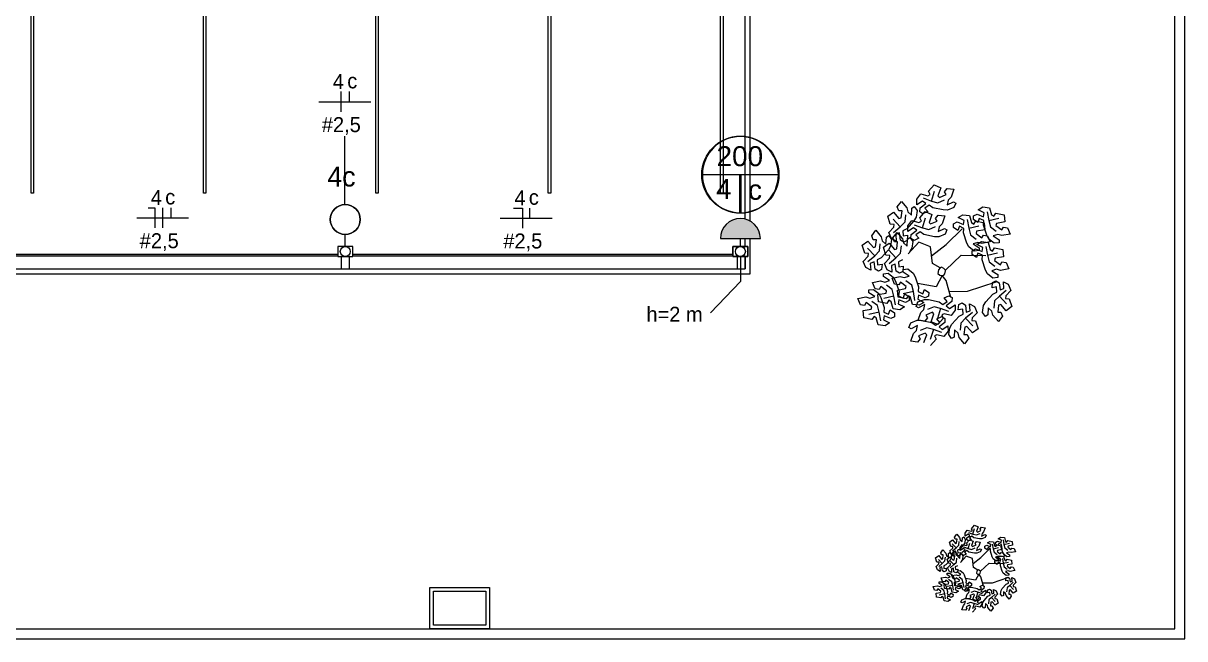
# Model space of a CAD drawing. Header units: metres. Extents: x -12 to 158, y -16 to 62.
# Drawn here: x 72.05 to 95.3, y 0 to 12.32 of the extents above; entities that cross this region are included whole.
import ezdxf

# ---------------------------------------------------------------- set-up
doc = ezdxf.new("R2010")
doc.units = ezdxf.units.M
doc.linetypes.add('Hidden 1_5', pattern=[0.0022, 0.0015, -0.0007])
for name, color, linetype, lineweight in [('A-ANNO-NOTE', 7, 'Continuous', 9), ('A-DETL', 7, 'Continuous', 9), ('AL_VEGETAÇÃO', 7, 'Continuous', 9), ('ARQ-PAR', 7, 'Continuous', 9), ('E-LITE-EQPM-IDEN', 7, 'Continuous', 9), ('E-LITE-IDEN', 7, 'Continuous', 9), ('E-POWR-CNDT', 7, 'Continuous', 18), ('LD_Luminárias', 7, 'Continuous', 9)]:
    doc.layers.add(name, color=color, linetype=linetype, lineweight=lineweight)
doc.layers.add('BASE ELETRICO__dwg', color=7, linetype='Continuous', lineweight=9, true_color=0x767676)
doc.styles.add('Arial_3', font='arial.ttf', dxfattribs={"height": 0.4})
doc.styles.add('Century Gothic_1', font='GOTHIC.TTF', dxfattribs={"height": 0.3})
doc.styles.add('Century Gothic_2', font='GOTHIC.TTF', dxfattribs={"height": 0.4})

# ---------------------------------------------------------------- blocks, each defined once
blk = doc.blocks.new('BASE ELETRICO__dwg-8227098-PLANTA BAIXA - PLANTA GERAL')
at = {"color": 252, "lineweight": 9, "true_color": 0x8e8e8e}
for p, q in [((85.233, 8.398), (85.233, 24.4)), ((85.333, 8.36), (85.333, 24.4)), ((85.233, 7.85), (85.233, 8.01)), ((85.233, 7.4), (85.233, 7.65)), ((53.233, 7.4), (85.233, 7.4))]:
    blk.add_line(p, q, dxfattribs=at)
at = {"color": 252, "lineweight": 9, "true_color": 0x8e8e8e, "flags": 128}
for points in [[(70.992, 8.914), (70.942, 8.914), (70.942, 22.914), (70.992, 22.914)], [(74.442, 8.914), (74.392, 8.914), (74.392, 22.914), (74.442, 22.914)], [(77.892, 8.914), (77.842, 8.914), (77.842, 22.914), (77.892, 22.914)], [(81.342, 8.914), (81.292, 8.914), (81.292, 22.914), (81.342, 22.914)], [(84.792, 8.914), (84.742, 8.914), (84.742, 22.914), (84.792, 22.914)], [(78.922, 1.024), (80.115, 1.024), (80.115, 0.2), (78.922, 0.2)]]:
    blk.add_lwpolyline(points, close=True, dxfattribs=at)
blk.add_lwpolyline([(53.233, 7.3), (85.333, 7.3), (85.333, 8.01)], dxfattribs=at)
at = {"layer": 'AL_VEGETAÇÃO', "color": 252, "true_color": 0x8e8e8e, "flags": 128}
for points in [[(88.991, 8.623), (88.916, 8.675), (88.832, 8.617), (88.89, 8.548), (88.793, 8.502), (88.731, 8.541), (88.734, 8.62), (88.847, 8.708), (88.784, 8.759), (88.671, 8.684), (88.667, 8.794), (88.749, 8.901), (88.891, 8.865), (88.939, 8.888), (88.906, 8.956), (89.018, 9.081), (89.148, 9.021), (89.092, 8.864), (89.124, 8.833), (89.257, 8.889), (89.224, 8.945), (89.277, 9.011), (89.412, 8.994), (89.356, 8.837), (89.297, 8.778), (89.276, 8.681), (89.402, 8.744), (89.452, 8.718), (89.412, 8.627), (89.286, 8.577), (89.2, 8.58)], [(88.471, 8.202), (88.388, 8.163), (88.397, 8.062), (88.485, 8.077), (88.477, 7.971), (88.412, 7.936), (88.345, 7.979), (88.325, 8.121), (88.25, 8.092), (88.258, 7.956), (88.161, 8.008), (88.109, 8.132), (88.211, 8.237), (88.215, 8.29), (88.139, 8.296), (88.088, 8.455), (88.204, 8.538), (88.312, 8.411), (88.356, 8.423), (88.373, 8.566), (88.308, 8.566), (88.278, 8.644), (88.36, 8.753), (88.468, 8.626), (88.49, 8.545), (88.563, 8.479), (88.572, 8.619), (88.619, 8.649), (88.678, 8.57), (88.658, 8.435), (88.613, 8.362)], [(90.005, 8.278), (90.012, 8.369), (89.92, 8.412), (89.889, 8.328), (89.801, 8.389), (89.804, 8.462), (89.874, 8.499), (90.007, 8.445), (90.02, 8.525), (89.897, 8.585), (89.991, 8.644), (90.125, 8.626), (90.165, 8.486), (90.208, 8.456), (90.251, 8.518), (90.415, 8.484), (90.429, 8.341), (90.265, 8.311), (90.253, 8.267), (90.369, 8.181), (90.401, 8.237), (90.484, 8.224), (90.537, 8.099), (90.373, 8.069), (90.292, 8.09), (90.198, 8.06), (90.315, 7.982), (90.317, 7.926), (90.22, 7.915), (90.112, 7.999), (90.072, 8.075)], [(88.812, 8.09), (88.737, 8.142), (88.653, 8.084), (88.711, 8.014), (88.615, 7.969), (88.552, 8.008), (88.556, 8.087), (88.669, 8.175), (88.606, 8.226), (88.492, 8.15), (88.489, 8.26), (88.57, 8.367), (88.712, 8.332), (88.76, 8.355), (88.727, 8.423), (88.839, 8.548), (88.969, 8.488), (88.914, 8.331), (88.946, 8.3), (89.078, 8.356), (89.045, 8.412), (89.098, 8.478), (89.233, 8.461), (89.177, 8.304), (89.118, 8.245), (89.097, 8.148), (89.223, 8.211), (89.273, 8.184), (89.234, 8.094), (89.107, 8.043), (89.021, 8.046)], [(89.605, 8.12), (89.613, 8.211), (89.521, 8.255), (89.49, 8.17), (89.402, 8.231), (89.404, 8.304), (89.475, 8.341), (89.607, 8.287), (89.62, 8.367), (89.498, 8.427), (89.591, 8.486), (89.725, 8.468), (89.765, 8.328), (89.809, 8.298), (89.852, 8.36), (90.015, 8.326), (90.029, 8.183), (89.865, 8.153), (89.854, 8.11), (89.969, 8.023), (90.001, 8.079), (90.084, 8.066), (90.137, 7.941), (89.973, 7.911), (89.893, 7.932), (89.798, 7.902), (89.916, 7.824), (89.918, 7.768), (89.82, 7.757), (89.713, 7.842), (89.672, 7.917)], [(87.959, 7.622), (87.876, 7.583), (87.884, 7.482), (87.973, 7.497), (87.965, 7.391), (87.9, 7.356), (87.833, 7.399), (87.813, 7.541), (87.738, 7.512), (87.746, 7.376), (87.649, 7.428), (87.597, 7.552), (87.699, 7.657), (87.703, 7.71), (87.627, 7.716), (87.575, 7.875), (87.692, 7.958), (87.8, 7.831), (87.843, 7.843), (87.861, 7.986), (87.796, 7.986), (87.766, 8.064), (87.848, 8.173), (87.956, 8.046), (87.977, 7.965), (88.051, 7.898), (88.06, 8.039), (88.107, 8.069), (88.165, 7.99), (88.146, 7.855), (88.101, 7.782)], [(89.978, 7.582), (89.986, 7.673), (89.893, 7.716), (89.862, 7.632), (89.775, 7.692), (89.777, 7.766), (89.847, 7.802), (89.98, 7.748), (89.993, 7.828), (89.871, 7.889), (89.964, 7.947), (90.098, 7.93), (90.138, 7.789), (90.182, 7.759), (90.224, 7.822), (90.388, 7.787), (90.402, 7.645), (90.238, 7.614), (90.226, 7.571), (90.342, 7.485), (90.374, 7.541), (90.457, 7.528), (90.51, 7.402), (90.346, 7.372), (90.265, 7.394), (90.171, 7.364), (90.288, 7.286), (90.291, 7.23), (90.193, 7.219), (90.085, 7.303), (90.045, 7.379)], [(88.313, 6.95), (88.306, 6.859), (88.398, 6.816), (88.429, 6.9), (88.516, 6.84), (88.514, 6.766), (88.444, 6.729), (88.311, 6.783), (88.298, 6.704), (88.42, 6.643), (88.327, 6.585), (88.193, 6.602), (88.153, 6.742), (88.109, 6.773), (88.067, 6.71), (87.903, 6.745), (87.889, 6.887), (88.053, 6.917), (88.065, 6.961), (87.949, 7.047), (87.917, 6.991), (87.834, 7.004), (87.781, 7.129), (87.945, 7.16), (88.026, 7.138), (88.12, 7.168), (88.003, 7.246), (88, 7.302), (88.098, 7.313), (88.206, 7.229), (88.246, 7.153)], [(88.705, 7.039), (88.698, 6.948), (88.79, 6.905), (88.821, 6.989), (88.909, 6.929), (88.906, 6.855), (88.836, 6.819), (88.704, 6.873), (88.691, 6.793), (88.813, 6.732), (88.719, 6.674), (88.586, 6.691), (88.545, 6.832), (88.502, 6.862), (88.459, 6.799), (88.295, 6.834), (88.282, 6.976), (88.445, 7.007), (88.457, 7.05), (88.342, 7.136), (88.309, 7.08), (88.226, 7.093), (88.174, 7.219), (88.337, 7.249), (88.418, 7.227), (88.513, 7.257), (88.395, 7.335), (88.393, 7.391), (88.491, 7.402), (88.598, 7.318), (88.638, 7.242)], [(89.211, 7.277), (89.233, 7.304), (89.244, 7.362), (89.246, 7.379), (89.209, 7.411), (89.164, 7.435), (89.138, 7.421), (89.104, 7.381), (89.09, 7.31), (89.131, 7.273), (89.174, 7.27)], [(88.019, 6.629), (88.011, 6.538), (88.103, 6.495), (88.134, 6.579), (88.222, 6.519), (88.22, 6.445), (88.149, 6.409), (88.017, 6.463), (88.004, 6.383), (88.126, 6.322), (88.033, 6.264), (87.899, 6.281), (87.859, 6.422), (87.815, 6.452), (87.772, 6.389), (87.609, 6.424), (87.595, 6.566), (87.759, 6.597), (87.77, 6.64), (87.655, 6.726), (87.623, 6.67), (87.54, 6.683), (87.487, 6.809), (87.651, 6.839), (87.731, 6.817), (87.826, 6.847), (87.708, 6.925), (87.706, 6.981), (87.804, 6.992), (87.911, 6.908), (87.952, 6.832)], [(90.19, 6.898), (90.272, 6.937), (90.264, 7.039), (90.175, 7.024), (90.184, 7.13), (90.249, 7.164), (90.316, 7.122), (90.335, 6.98), (90.411, 7.009), (90.402, 7.145), (90.499, 7.093), (90.551, 6.969), (90.45, 6.864), (90.445, 6.811), (90.521, 6.805), (90.573, 6.646), (90.456, 6.563), (90.348, 6.689), (90.305, 6.678), (90.288, 6.535), (90.353, 6.535), (90.383, 6.456), (90.301, 6.348), (90.193, 6.475), (90.171, 6.556), (90.097, 6.622), (90.089, 6.482), (90.041, 6.451), (89.983, 6.531), (90.002, 6.666), (90.048, 6.739)], [(89.115, 6.744), (89.19, 6.692), (89.274, 6.75), (89.216, 6.819), (89.312, 6.865), (89.375, 6.826), (89.371, 6.746), (89.258, 6.659), (89.321, 6.608), (89.435, 6.683), (89.438, 6.573), (89.357, 6.466), (89.215, 6.501), (89.167, 6.479), (89.2, 6.41), (89.088, 6.286), (88.958, 6.345), (89.013, 6.502), (88.982, 6.534), (88.849, 6.477), (88.882, 6.421), (88.829, 6.356), (88.694, 6.373), (88.75, 6.53), (88.809, 6.589), (88.83, 6.686), (88.704, 6.623), (88.654, 6.649), (88.693, 6.739), (88.82, 6.79), (88.906, 6.787)], [(89.515, 6.455), (89.597, 6.494), (89.589, 6.595), (89.5, 6.58), (89.509, 6.686), (89.574, 6.721), (89.641, 6.678), (89.66, 6.536), (89.736, 6.565), (89.727, 6.701), (89.824, 6.649), (89.876, 6.525), (89.775, 6.42), (89.77, 6.367), (89.846, 6.361), (89.898, 6.202), (89.781, 6.119), (89.673, 6.246), (89.63, 6.234), (89.613, 6.091), (89.678, 6.091), (89.708, 6.013), (89.626, 5.904), (89.518, 6.031), (89.496, 6.112), (89.422, 6.179), (89.414, 6.038), (89.366, 6.008), (89.308, 6.087), (89.327, 6.222), (89.373, 6.295)], [(89.528, 1.796), (89.484, 1.775), (89.488, 1.72), (89.536, 1.728), (89.531, 1.671), (89.496, 1.652), (89.46, 1.675), (89.45, 1.751), (89.409, 1.736), (89.413, 1.662), (89.361, 1.69), (89.333, 1.758), (89.388, 1.814), (89.39, 1.843), (89.349, 1.846), (89.321, 1.932), (89.384, 1.977), (89.443, 1.908), (89.466, 1.915), (89.475, 1.992), (89.44, 1.992), (89.424, 2.034), (89.468, 2.093), (89.527, 2.024), (89.538, 1.981), (89.578, 1.945), (89.583, 2.021), (89.608, 2.037), (89.64, 1.994), (89.629, 1.921), (89.605, 1.882)], [(89.809, 2.023), (89.768, 2.051), (89.723, 2.019), (89.754, 1.982), (89.702, 1.957), (89.669, 1.978), (89.67, 2.021), (89.731, 2.069), (89.698, 2.096), (89.636, 2.055), (89.634, 2.115), (89.678, 2.173), (89.755, 2.154), (89.781, 2.166), (89.763, 2.203), (89.824, 2.27), (89.894, 2.238), (89.864, 2.153), (89.881, 2.136), (89.952, 2.167), (89.935, 2.197), (89.963, 2.232), (90.036, 2.223), (90.006, 2.138), (89.974, 2.106), (89.963, 2.054), (90.031, 2.088), (90.058, 2.074), (90.037, 2.025), (89.968, 1.998), (89.922, 1.999)], [(89.713, 1.735), (89.672, 1.763), (89.627, 1.731), (89.658, 1.694), (89.606, 1.669), (89.572, 1.69), (89.574, 1.733), (89.635, 1.781), (89.601, 1.808), (89.54, 1.767), (89.538, 1.827), (89.582, 1.885), (89.659, 1.866), (89.684, 1.878), (89.667, 1.915), (89.727, 1.982), (89.797, 1.95), (89.767, 1.865), (89.785, 1.848), (89.856, 1.879), (89.838, 1.909), (89.867, 1.944), (89.94, 1.935), (89.91, 1.85), (89.878, 1.818), (89.867, 1.766), (89.935, 1.8), (89.962, 1.786), (89.94, 1.737), (89.872, 1.71), (89.826, 1.711)], [(90.141, 1.751), (90.145, 1.8), (90.095, 1.824), (90.078, 1.778), (90.031, 1.811), (90.032, 1.851), (90.07, 1.87), (90.142, 1.841), (90.149, 1.884), (90.083, 1.917), (90.133, 1.949), (90.205, 1.939), (90.227, 1.863), (90.251, 1.847), (90.274, 1.881), (90.362, 1.862), (90.37, 1.785), (90.281, 1.769), (90.275, 1.746), (90.337, 1.699), (90.355, 1.729), (90.4, 1.722), (90.428, 1.654), (90.34, 1.638), (90.296, 1.65), (90.245, 1.633), (90.308, 1.592), (90.31, 1.561), (90.257, 1.555), (90.199, 1.601), (90.177, 1.642)], [(90.357, 1.836), (90.361, 1.886), (90.311, 1.909), (90.294, 1.863), (90.247, 1.896), (90.248, 1.936), (90.286, 1.956), (90.358, 1.927), (90.365, 1.97), (90.299, 2.002), (90.349, 2.034), (90.421, 2.025), (90.443, 1.949), (90.467, 1.932), (90.49, 1.966), (90.578, 1.947), (90.585, 1.87), (90.497, 1.854), (90.491, 1.831), (90.553, 1.784), (90.57, 1.814), (90.615, 1.807), (90.644, 1.74), (90.555, 1.723), (90.512, 1.735), (90.461, 1.719), (90.524, 1.677), (90.525, 1.646), (90.473, 1.641), (90.415, 1.686), (90.393, 1.727)], [(89.252, 1.482), (89.207, 1.461), (89.212, 1.407), (89.259, 1.415), (89.255, 1.357), (89.22, 1.339), (89.184, 1.362), (89.173, 1.438), (89.132, 1.423), (89.137, 1.349), (89.084, 1.377), (89.056, 1.444), (89.111, 1.501), (89.114, 1.53), (89.073, 1.533), (89.045, 1.619), (89.108, 1.664), (89.166, 1.595), (89.189, 1.601), (89.199, 1.679), (89.164, 1.679), (89.147, 1.721), (89.192, 1.78), (89.25, 1.711), (89.262, 1.667), (89.302, 1.632), (89.306, 1.707), (89.332, 1.724), (89.363, 1.681), (89.353, 1.608), (89.328, 1.569)], [(90.342, 1.46), (90.346, 1.51), (90.296, 1.533), (90.28, 1.487), (90.232, 1.52), (90.234, 1.56), (90.272, 1.58), (90.343, 1.55), (90.35, 1.594), (90.284, 1.626), (90.335, 1.658), (90.407, 1.648), (90.428, 1.573), (90.452, 1.556), (90.475, 1.59), (90.564, 1.571), (90.571, 1.494), (90.483, 1.478), (90.476, 1.455), (90.538, 1.408), (90.556, 1.438), (90.601, 1.431), (90.629, 1.364), (90.541, 1.347), (90.497, 1.359), (90.446, 1.343), (90.51, 1.301), (90.511, 1.27), (90.458, 1.264), (90.4, 1.31), (90.378, 1.351)], [(89.443, 1.119), (89.439, 1.07), (89.489, 1.047), (89.506, 1.092), (89.553, 1.06), (89.552, 1.02), (89.514, 1), (89.442, 1.029), (89.435, 0.986), (89.501, 0.953), (89.451, 0.922), (89.378, 0.931), (89.357, 1.007), (89.333, 1.024), (89.31, 0.99), (89.222, 1.008), (89.214, 1.085), (89.303, 1.102), (89.309, 1.125), (89.247, 1.172), (89.229, 1.141), (89.184, 1.148), (89.156, 1.216), (89.244, 1.232), (89.288, 1.221), (89.339, 1.237), (89.275, 1.279), (89.274, 1.31), (89.327, 1.315), (89.385, 1.27), (89.407, 1.229)], [(89.655, 1.168), (89.651, 1.118), (89.701, 1.095), (89.717, 1.141), (89.765, 1.108), (89.763, 1.068), (89.725, 1.048), (89.654, 1.078), (89.647, 1.034), (89.713, 1.002), (89.662, 0.97), (89.59, 0.98), (89.569, 1.055), (89.545, 1.072), (89.522, 1.038), (89.433, 1.057), (89.426, 1.134), (89.514, 1.15), (89.521, 1.173), (89.458, 1.22), (89.441, 1.19), (89.396, 1.197), (89.368, 1.264), (89.456, 1.281), (89.5, 1.269), (89.551, 1.285), (89.487, 1.327), (89.486, 1.358), (89.539, 1.363), (89.597, 1.318), (89.619, 1.277)], [(89.928, 1.296), (89.94, 1.311), (89.946, 1.342), (89.947, 1.351), (89.927, 1.368), (89.903, 1.381), (89.889, 1.373), (89.87, 1.352), (89.863, 1.314), (89.885, 1.294), (89.908, 1.292)], [(90.456, 1.091), (90.501, 1.112), (90.497, 1.167), (90.449, 1.159), (90.453, 1.216), (90.488, 1.235), (90.524, 1.212), (90.535, 1.136), (90.576, 1.151), (90.571, 1.225), (90.624, 1.197), (90.652, 1.129), (90.597, 1.073), (90.595, 1.044), (90.635, 1.041), (90.663, 0.955), (90.6, 0.91), (90.542, 0.979), (90.519, 0.972), (90.509, 0.895), (90.544, 0.895), (90.561, 0.853), (90.516, 0.794), (90.458, 0.863), (90.446, 0.906), (90.407, 0.942), (90.402, 0.866), (90.376, 0.85), (90.345, 0.893), (90.355, 0.966), (90.38, 1.005)], [(89.284, 0.946), (89.28, 0.897), (89.33, 0.874), (89.347, 0.919), (89.394, 0.886), (89.393, 0.847), (89.355, 0.827), (89.283, 0.856), (89.276, 0.813), (89.342, 0.78), (89.292, 0.749), (89.219, 0.758), (89.198, 0.834), (89.174, 0.85), (89.151, 0.816), (89.063, 0.835), (89.055, 0.912), (89.144, 0.929), (89.15, 0.952), (89.088, 0.999), (89.07, 0.968), (89.025, 0.975), (88.997, 1.043), (89.085, 1.059), (89.129, 1.048), (89.18, 1.064), (89.116, 1.106), (89.115, 1.136), (89.168, 1.142), (89.226, 1.097), (89.248, 1.056)], [(89.876, 1.008), (89.917, 0.98), (89.962, 1.011), (89.931, 1.049), (89.983, 1.073), (90.016, 1.052), (90.014, 1.009), (89.953, 0.962), (89.987, 0.934), (90.049, 0.975), (90.051, 0.916), (90.007, 0.858), (89.93, 0.877), (89.904, 0.865), (89.922, 0.828), (89.861, 0.761), (89.791, 0.793), (89.821, 0.877), (89.804, 0.895), (89.732, 0.864), (89.75, 0.834), (89.721, 0.798), (89.649, 0.808), (89.679, 0.892), (89.711, 0.924), (89.722, 0.977), (89.654, 0.943), (89.627, 0.957), (89.648, 1.005), (89.717, 1.033), (89.763, 1.031)], [(90.092, 0.852), (90.137, 0.873), (90.132, 0.928), (90.084, 0.919), (90.089, 0.977), (90.124, 0.995), (90.16, 0.972), (90.17, 0.896), (90.211, 0.912), (90.207, 0.985), (90.259, 0.957), (90.287, 0.89), (90.232, 0.833), (90.23, 0.805), (90.271, 0.801), (90.299, 0.715), (90.236, 0.671), (90.177, 0.739), (90.154, 0.733), (90.145, 0.656), (90.18, 0.656), (90.196, 0.613), (90.152, 0.555), (90.093, 0.623), (90.082, 0.667), (90.042, 0.703), (90.037, 0.627), (90.012, 0.611), (89.98, 0.653), (89.991, 0.726), (90.015, 0.766)]]:
    blk.add_lwpolyline(points, close=True, dxfattribs=at)
for points in [[(88.795, 8.82), (88.962, 8.759), (89.022, 8.958)], [(88.962, 8.759), (89.091, 8.724), (89.224, 8.78)], [(88.202, 8.131), (88.338, 8.245), (88.196, 8.397)], [(88.338, 8.245), (88.433, 8.34), (88.451, 8.483)], [(88.616, 8.286), (88.783, 8.226), (88.843, 8.425)], [(89.678, 8.388), (89.709, 8.213), (89.912, 8.261)], [(90.077, 8.546), (90.108, 8.371), (90.311, 8.419)], [(90.108, 8.371), (90.143, 8.242), (90.258, 8.155)], [(88.783, 8.226), (88.913, 8.191), (89.045, 8.247)], [(88.966, 7.661), (89.255, 7.888), (89.577, 8.205)], [(89.709, 8.213), (89.743, 8.084), (89.858, 7.997)], [(88.384, 7.58), (88.301, 7.541), (88.31, 7.44), (88.398, 7.455), (88.39, 7.349), (88.325, 7.314), (88.258, 7.357), (88.238, 7.499), (88.163, 7.47), (88.171, 7.334), (88.074, 7.385), (88.022, 7.51), (88.124, 7.615), (88.128, 7.668), (88.052, 7.674), (88.001, 7.833), (88.117, 7.916), (88.225, 7.789), (88.269, 7.801), (88.286, 7.944), (88.221, 7.944), (88.191, 8.022), (88.273, 8.13), (88.381, 8.004), (88.403, 7.923), (88.476, 7.856), (88.485, 7.997), (88.532, 8.027), (88.591, 7.948), (88.571, 7.813), (88.526, 7.74)], [(89.138, 7.42), (88.986, 7.512), (88.942, 7.846), (88.709, 7.938), (88.494, 7.704)], [(87.69, 7.551), (87.826, 7.665), (87.684, 7.817)], [(87.826, 7.665), (87.921, 7.76), (87.939, 7.903)], [(88.115, 7.509), (88.251, 7.623), (88.109, 7.775)], [(88.251, 7.623), (88.346, 7.718), (88.364, 7.861)], [(89.246, 7.379), (89.559, 7.679), (90.051, 7.671)], [(90.05, 7.85), (90.081, 7.675), (90.284, 7.722)], [(90.081, 7.675), (90.116, 7.545), (90.231, 7.459)], [(89.353, 6.827), (89.255, 7.17), (89.174, 7.27), (89.058, 7.044), (88.682, 7.111)], [(88.21, 6.857), (88.175, 6.987), (88.06, 7.073)], [(88.602, 6.946), (88.568, 7.076), (88.452, 7.162)], [(89.318, 6.951), (89.684, 6.953), (90.257, 7.145)], [(87.916, 6.536), (87.881, 6.666), (87.766, 6.752)], [(88.241, 6.682), (88.21, 6.857), (88.007, 6.809)], [(88.633, 6.771), (88.602, 6.946), (88.399, 6.899)], [(90.322, 6.855), (90.227, 6.761), (90.21, 6.618)], [(90.458, 6.97), (90.322, 6.855), (90.465, 6.703)], [(87.946, 6.361), (87.916, 6.536), (87.712, 6.489)], [(89.144, 6.608), (89.014, 6.643), (88.882, 6.586)], [(89.311, 6.547), (89.144, 6.608), (89.084, 6.408)], [(89.783, 6.526), (89.647, 6.412), (89.79, 6.26)], [(88.813, 5.927), (88.869, 6.084), (88.837, 6.116), (88.705, 6.059), (88.737, 6.003), (88.684, 5.937), (88.549, 5.954), (88.605, 6.111), (88.664, 6.17), (88.685, 6.267), (88.559, 6.204), (88.509, 6.231), (88.549, 6.321), (88.676, 6.372), (88.761, 6.369), (88.97, 6.326), (89.046, 6.273), (89.129, 6.331), (89.072, 6.401), (89.168, 6.446), (89.23, 6.407), (89.227, 6.328), (89.114, 6.24), (89.177, 6.189), (89.29, 6.265), (89.294, 6.155), (89.212, 6.048), (89.07, 6.083), (89.022, 6.06), (89.055, 5.992), (88.943, 5.867)], [(89.647, 6.412), (89.552, 6.317), (89.535, 6.174)], [(89, 6.189), (88.87, 6.224), (88.738, 6.168)], [(89.167, 6.129), (89, 6.189), (88.939, 5.99)], [(89.703, 2.129), (89.793, 2.096), (89.826, 2.204)], [(89.793, 2.096), (89.863, 2.077), (89.935, 2.108)], [(89.383, 1.757), (89.457, 1.819), (89.38, 1.901)], [(89.457, 1.819), (89.508, 1.87), (89.517, 1.947)], [(89.607, 1.841), (89.697, 1.808), (89.729, 1.916)], [(90.18, 1.896), (90.197, 1.802), (90.306, 1.827)], [(90.396, 1.981), (90.412, 1.887), (90.522, 1.912)], [(90.412, 1.887), (90.431, 1.817), (90.493, 1.77)], [(89.18, 1.506), (89.231, 1.557), (89.241, 1.634)], [(89.481, 1.46), (89.437, 1.439), (89.441, 1.384), (89.489, 1.392), (89.484, 1.335), (89.449, 1.316), (89.413, 1.339), (89.403, 1.416), (89.362, 1.4), (89.366, 1.327), (89.314, 1.354), (89.286, 1.422), (89.341, 1.478), (89.343, 1.507), (89.302, 1.51), (89.274, 1.596), (89.337, 1.641), (89.396, 1.572), (89.419, 1.579), (89.428, 1.656), (89.393, 1.656), (89.377, 1.698), (89.421, 1.757), (89.48, 1.688), (89.491, 1.645), (89.531, 1.609), (89.536, 1.685), (89.561, 1.701), (89.593, 1.658), (89.582, 1.585), (89.558, 1.546)], [(89.889, 1.373), (89.807, 1.423), (89.782, 1.603), (89.657, 1.653), (89.541, 1.527)], [(89.697, 1.808), (89.767, 1.789), (89.838, 1.82)], [(89.796, 1.503), (89.952, 1.626), (90.125, 1.797)], [(90.197, 1.802), (90.215, 1.732), (90.277, 1.685)], [(89.107, 1.444), (89.18, 1.506), (89.103, 1.588)], [(89.336, 1.421), (89.41, 1.483), (89.333, 1.565)], [(89.41, 1.483), (89.461, 1.534), (89.47, 1.611)], [(89.947, 1.351), (90.116, 1.513), (90.382, 1.509)], [(90.381, 1.605), (90.398, 1.511), (90.507, 1.536)], [(90.398, 1.511), (90.416, 1.441), (90.479, 1.394)], [(89.387, 1.069), (89.369, 1.139), (89.306, 1.186)], [(89.599, 1.117), (89.58, 1.187), (89.518, 1.234)], [(90.005, 1.053), (89.952, 1.238), (89.908, 1.292), (89.845, 1.17), (89.642, 1.206)], [(89.986, 1.12), (90.183, 1.121), (90.493, 1.224)], [(89.228, 0.896), (89.21, 0.966), (89.147, 1.013)], [(89.404, 0.975), (89.387, 1.069), (89.278, 1.043)], [(89.616, 1.023), (89.599, 1.117), (89.489, 1.092)], [(89.892, 0.934), (89.822, 0.953), (89.75, 0.923)], [(89.982, 0.902), (89.892, 0.934), (89.859, 0.827)], [(90.528, 1.068), (90.477, 1.017), (90.467, 0.94)], [(90.601, 1.13), (90.528, 1.068), (90.605, 0.986)], [(89.245, 0.801), (89.228, 0.896), (89.119, 0.87)], [(89.713, 0.567), (89.743, 0.652), (89.726, 0.669), (89.654, 0.638), (89.672, 0.608), (89.644, 0.573), (89.571, 0.582), (89.601, 0.666), (89.633, 0.698), (89.644, 0.751), (89.576, 0.717), (89.549, 0.731), (89.57, 0.78), (89.639, 0.807), (89.685, 0.805), (89.798, 0.782), (89.839, 0.754), (89.884, 0.785), (89.853, 0.823), (89.905, 0.847), (89.938, 0.826), (89.937, 0.783), (89.876, 0.736), (89.909, 0.709), (89.971, 0.749), (89.973, 0.69), (89.929, 0.632), (89.852, 0.651), (89.826, 0.639), (89.844, 0.602), (89.783, 0.535)], [(89.814, 0.709), (89.744, 0.727), (89.672, 0.697)], [(89.904, 0.676), (89.814, 0.709), (89.781, 0.601)], [(90.163, 0.829), (90.112, 0.778), (90.103, 0.7)], [(90.237, 0.89), (90.163, 0.829), (90.24, 0.747)]]:
    blk.add_lwpolyline(points, dxfattribs=at)
at = {"layer": 'ARQ-PAR', "color": 252, "true_color": 0x8e8e8e}
for p, q in [((77.156, 7.4), (77.156, 7.65)), ((77.306, 7.65), (77.306, 7.4)), ((85.083, 7.4), (85.083, 7.65)), ((85.233, 7.65), (85.233, 7.4))]:
    blk.add_line(p, q, dxfattribs=at)
at = {"layer": 'ARQ-PAR', "color": 252, "true_color": 0x8e8e8e, "flags": 128}
for points in [[(45.103, 0), (94.033, 0), (94.033, 45.615), (90.771, 50.079), (86.659, 54.267), (76.799, 61.152), (52.916, 61.152), (52.916, 59.372)], [(46.67, 0.2), (93.833, 0.2), (93.833, 45.55), (93.308, 46.268)]]:
    blk.add_lwpolyline(points, dxfattribs=at)
at = {"layer": 'LD_Luminárias', "color": 252, "true_color": 0x8e8e8e, "flags": 128}
blk.add_lwpolyline([(78.995, 0.951), (80.041, 0.951), (80.041, 0.273), (78.995, 0.273)], close=True, dxfattribs=at)
blk = doc.blocks.new('Condulete Top_Tampas Condulete de PVC - 1_f Tampa cega-V74-PLANTA BAIXA - PLANTA GERAL')
at = {"layer": 'A-DETL', "linetype": 'Hidden 1_5', "flags": 128}
for points in [[(77.178, 7.649), (77.178, 7.649), (77.178, 7.649), (77.177, 7.649), (77.177, 7.649), (77.177, 7.649), (77.177, 7.649), (77.177, 7.649), (77.176, 7.649), (77.176, 7.649), (77.176, 7.649), (77.176, 7.65), (77.176, 7.65), (77.175, 7.65), (77.175, 7.65), (77.175, 7.65)], [(77.288, 7.65), (77.288, 7.65), (77.288, 7.65), (77.287, 7.65), (77.287, 7.65), (77.287, 7.649), (77.287, 7.649), (77.287, 7.649), (77.286, 7.649), (77.286, 7.649), (77.286, 7.649), (77.286, 7.649), (77.286, 7.649), (77.285, 7.649), (77.285, 7.649), (77.285, 7.649), (77.285, 7.649)]]:
    blk.add_lwpolyline(points, dxfattribs=at)
at = {"layer": 'E-POWR-CNDT', "lineweight": 9}
for p, q in [((77.178, 7.649), (77.181, 7.649)), ((77.178, 7.649), (77.181, 7.649)), ((77.178, 7.649), (77.181, 7.649)), ((77.178, 7.649), (77.181, 7.649)), ((77.181, 7.649), (77.282, 7.649)), ((77.282, 7.649), (77.181, 7.649)), ((77.282, 7.649), (77.181, 7.649)), ((77.181, 7.649), (77.282, 7.649)), ((77.194, 7.649), (77.191, 7.649)), ((77.194, 7.649), (77.191, 7.649)), ((77.272, 7.649), (77.269, 7.649)), ((77.272, 7.649), (77.269, 7.649)), ((77.282, 7.649), (77.285, 7.649)), ((77.282, 7.649), (77.285, 7.649)), ((77.282, 7.649), (77.285, 7.649)), ((77.282, 7.649), (77.285, 7.649))]:
    blk.add_line(p, q, dxfattribs=at)
at = {"layer": 'E-POWR-CNDT', "lineweight": 9, "flags": 128}
for points in [[(77.178, 7.649), (77.178, 7.649), (77.178, 7.649), (77.177, 7.649), (77.177, 7.649), (77.177, 7.649), (77.177, 7.649), (77.177, 7.649), (77.176, 7.649), (77.176, 7.649), (77.176, 7.649), (77.176, 7.65), (77.176, 7.65), (77.175, 7.65), (77.175, 7.65), (77.175, 7.65)], [(77.288, 7.65), (77.288, 7.65), (77.288, 7.65), (77.287, 7.65), (77.287, 7.65), (77.287, 7.649), (77.287, 7.649), (77.287, 7.649), (77.286, 7.649), (77.286, 7.649), (77.286, 7.649), (77.286, 7.649), (77.286, 7.649), (77.285, 7.649), (77.285, 7.649), (77.285, 7.649), (77.285, 7.649)]]:
    blk.add_lwpolyline(points, dxfattribs=at)
blk = doc.blocks.new('Tag de Luminárias de Teto 2 - Tag de Luminárias de Teto 2-3493498-PLANTA BAIXA - PLANTA GERAL')
at = {"layer": 'E-LITE-EQPM-IDEN'}
for p, q in [((-0.00386, 0), (0.00386, 0)), ((-0.0038, 0.00001), (0.0038, 0.00001)), ((0, 0), (0, -0.00386)), ((-0.00004, -0.00001), (-0.0038, -0.00001)), ((-0.00004, -0.00381), (-0.00004, -0.00001)), ((0.00004, -0.00001), (0.00004, -0.00381)), ((0.0038, -0.00001), (0.00004, -0.00001))]:
    blk.add_line(p, q, dxfattribs=at)
blk.add_circle((0, 0), 0.00386, dxfattribs=at)
for centre, start, end in [((0, 0.00001), 360, 180), ((0, -0.00001), 180, 269.411), ((0, -0.00001), 270.589, 360)]:
    blk.add_arc(centre, 0.0038, start, end, dxfattribs=at)
blk = doc.blocks.new('Fiação_Tags Lighting Fixture - 5_ NR-3746632-PLANTA BAIXA - PLANTA GERAL')
at = {"layer": 'E-LITE-EQPM-IDEN', "color": 5, "lineweight": 25, "true_color": 0x0000ff}
for p, q in [((-0.00128, -0.00164), (-0.00038, -0.00164)), ((-0.00038, -0.00164), (-0.00038, -0.00366))]:
    blk.add_line(p, q, dxfattribs=at)
at = {"layer": 'E-LITE-EQPM-IDEN', "lineweight": 25}
blk.add_line((0.00032, -0.00164), (0.00032, -0.00265), dxfattribs=at)
at = {"layer": 'E-LITE-EQPM-IDEN'}
blk.add_line((-0.0026, -0.00265), (0.0026, -0.00265), dxfattribs=at)
blk = doc.blocks.new('Fiação_Tags Lighting Fixture - 6_ FNR-3746628-PLANTA BAIXA - PLANTA GERAL')
at = {"layer": 'E-LITE-EQPM-IDEN', "color": 5, "lineweight": 25, "true_color": 0x0000ff}
for p, q in [((-0.00145, -0.00164), (-0.00077, -0.00164)), ((-0.00077, -0.00164), (-0.00077, -0.00366))]:
    blk.add_line(p, q, dxfattribs=at)
at = {"layer": 'E-LITE-EQPM-IDEN', "color": 1, "lineweight": 25, "true_color": 0xff0000}
blk.add_line((0, -0.00164), (0, -0.00366), dxfattribs=at)
at = {"layer": 'E-LITE-EQPM-IDEN', "lineweight": 25}
blk.add_line((0.00083, -0.00164), (0.00083, -0.00265), dxfattribs=at)
at = {"layer": 'E-LITE-EQPM-IDEN'}
blk.add_line((-0.0026, -0.00265), (0.0026, -0.00265), dxfattribs=at)
blk = doc.blocks.new('Fiação_Tags Lighting Fixture - 2_ FR-3746630-PLANTA BAIXA - PLANTA GERAL')
at = {"layer": 'E-LITE-EQPM-IDEN', "color": 1, "lineweight": 25, "true_color": 0xff0000}
blk.add_line((-0.00039, -0.00164), (-0.00039, -0.00366), dxfattribs=at)
at = {"layer": 'E-LITE-EQPM-IDEN', "lineweight": 25}
blk.add_line((0.00044, -0.00164), (0.00044, -0.00265), dxfattribs=at)
at = {"layer": 'E-LITE-EQPM-IDEN'}
blk.add_line((-0.0026, -0.00265), (0.0026, -0.00265), dxfattribs=at)

msp = doc.modelspace()

# ---------------------------------------------------------------- hatches: boundary and pattern name
at = {"layer": 'A-ANNO-NOTE'}
msp.add_hatch(color=256, dxfattribs=at).paths.add_polyline_path([(86.437, 8.01), (86.805, 8.01), (86.804, 8.04), (86.795, 8.1), (86.785, 8.134), (86.769, 8.175), (86.745, 8.221), (86.71, 8.268), (86.674, 8.306), (86.64, 8.334), (86.634, 8.338), (86.583, 8.368), (86.543, 8.386), (86.507, 8.397), (86.493, 8.4), (86.457, 8.407), (86.398, 8.41), (86.353, 8.407), (86.303, 8.397), (86.267, 8.386), (86.227, 8.368), (86.201, 8.354), (86.16, 8.326), (86.136, 8.306), (86.095, 8.263), (86.065, 8.221), (86.041, 8.175), (86.025, 8.134), (86.011, 8.076), (86.006, 8.04), (86.005, 8.01), (86.16, 8.01)])
at = {"layer": 'E-POWR-CNDT', "true_color": 0x353535}
for points in [[(78.348, 7.678), (78.348, 7.691), (70.645, 7.689), (70.645, 7.678), (78.15, 7.678)], [(70.645, 7.665), (78.348, 7.667), (78.348, 7.678), (70.645, 7.678), (70.645, 7.665)], [(86.011, 7.678), (86.255, 7.678), (86.255, 7.691), (78.648, 7.689), (78.648, 7.678), (85.056, 7.678)], [(78.648, 7.665), (86.255, 7.667), (86.255, 7.678), (78.648, 7.678), (78.648, 7.665)]]:
    msp.add_hatch(color=250, dxfattribs=at).paths.add_polyline_path(points)

# ---------------------------------------------------------------- linework, layer by layer
at = {"layer": 'A-ANNO-NOTE'}
for p, q in [((78.498, 7.85), (78.498, 8.09)), ((86.005, 8.01), (86.805, 8.01)), ((86.405, 7.85), (86.405, 8.01)), ((78.348, 7.85), (78.348, 7.65)), ((78.648, 7.85), (78.348, 7.85)), ((78.348, 7.85), (78.348, 7.65)), ((78.648, 7.85), (78.348, 7.85)), ((78.648, 7.65), (78.648, 7.85)), ((78.648, 7.65), (78.648, 7.85)), ((86.555, 7.85), (86.255, 7.85)), ((86.255, 7.85), (86.255, 7.65)), ((86.255, 7.85), (86.555, 7.85)), ((86.255, 7.65), (86.255, 7.85)), ((86.255, 7.85), (86.555, 7.85)), ((86.255, 7.65), (86.255, 7.85)), ((86.555, 7.65), (86.555, 7.85)), ((86.555, 7.85), (86.555, 7.65)), ((86.555, 7.85), (86.555, 7.65)), ((78.348, 7.65), (78.648, 7.65)), ((78.348, 7.65), (78.648, 7.65)), ((86.255, 7.65), (86.555, 7.65)), ((86.555, 7.65), (86.255, 7.65)), ((86.555, 7.65), (86.255, 7.65))]:
    msp.add_line(p, q, dxfattribs=at)
for centre, radius in [((78.498, 8.39), 0.3), ((78.498, 7.75), 0.1), ((86.405, 7.749), 0.1)]:
    msp.add_circle(centre, radius, dxfattribs=at)
for centre, radius, start, end in [((78.498, 8.39), 0.3, 0, 180), ((78.498, 8.39), 0.3, 180, 360), ((86.405, 8.01), 0.4, 0, 180)]:
    msp.add_arc(centre, radius, start, end, dxfattribs=at)
at = {"layer": 'E-LITE-EQPM-IDEN'}
for p, q in [((78.487, 8.692), (78.487, 10.059)), ((86.405, 7.65), (86.405, 7.146)), ((86.405, 7.146), (85.808, 6.522))]:
    msp.add_line(p, q, dxfattribs=at)
at = {"layer": 'E-POWR-CNDT', "lineweight": 9}
for p, q in [((78.348, 7.691), (70.645, 7.691)), ((86.255, 7.691), (78.648, 7.691)), ((70.645, 7.665), (78.348, 7.665)), ((78.648, 7.665), (86.255, 7.665))]:
    msp.add_line(p, q, dxfattribs=at)

# ---------------------------------------------------------------- block references
at = {"layer": 'A-DETL', "linetype": 'Hidden 1_5'}
msp.add_blockref('Condulete Top_Tampas Condulete de PVC - 1_f Tampa cega-V74-PLANTA BAIXA - PLANTA GERAL', (1.267, 0), dxfattribs=at)
at = {"layer": 'BASE ELETRICO__dwg', "color": 252, "true_color": 0x8e8e8e}
msp.add_blockref('BASE ELETRICO__dwg-8227098-PLANTA BAIXA - PLANTA GERAL', (1.267, 0), dxfattribs=at)
at = {"layer": 'E-LITE-EQPM-IDEN', "xscale": 199.9999999999999, "yscale": 199.9999999999999, "zscale": 199.9999999999999}
for name, p in [('Fiação_Tags Lighting Fixture - 2_ FR-3746630-PLANTA BAIXA - PLANTA GERAL', (78.487, 11.276)), ('Tag de Luminárias de Teto 2 - Tag de Luminárias de Teto 2-3493498-PLANTA BAIXA - PLANTA GERAL', (86.405, 9.287)), ('Fiação_Tags Lighting Fixture - 6_ FNR-3746628-PLANTA BAIXA - PLANTA GERAL', (74.843, 8.953)), ('Fiação_Tags Lighting Fixture - 5_ NR-3746632-PLANTA BAIXA - PLANTA GERAL', (82.121, 8.947))]:
    msp.add_blockref(name, p, dxfattribs=at)

# ---------------------------------------------------------------- texts
at = {"layer": 'E-LITE-EQPM-IDEN', "attachment_point": 1}
for s, insert, char_height, width, style in [('4', (78.249, 11.302), 0.3, 0.28861, 'Century Gothic_1'), ('c', (78.538, 11.314), 0.3, 0.33671, 'Century Gothic_1'), ('#2,5', (78.028, 10.438), 0.3, 1.09029, 'Century Gothic_1'), ('200', (85.928, 9.857), 0.4, 1.15443, 'Arial_3'), ('4', (85.919, 9.2), 0.4, 0.38481, 'Arial_3'), ('c', (86.559, 9.184), 0.4, 0.35274, 'Arial_3'), ('4', (74.605, 8.979), 0.3, 0.28861, 'Century Gothic_1'), ('c', (74.894, 8.991), 0.3, 0.33671, 'Century Gothic_1'), ('4', (81.883, 8.973), 0.3, 0.28861, 'Century Gothic_1'), ('c', (82.171, 8.985), 0.3, 0.33671, 'Century Gothic_1'), ('#2,5', (74.384, 8.115), 0.3, 1.09029, 'Century Gothic_1'), ('#2,5', (81.661, 8.11), 0.3, 1.09029, 'Century Gothic_1'), ('h=2 m', (84.524, 6.643), 0.3, 1.53924, 'Century Gothic_1')]:
    msp.add_mtext(s, dxfattribs=dict(at, insert=insert, char_height=char_height, width=width, style=style))
at = {"layer": 'E-LITE-IDEN', "insert": (78.139, 9.449), "char_height": 0.4, "width": 0.83375, "attachment_point": 1, "style": 'Century Gothic_2'}
msp.add_mtext('4c', dxfattribs=at)

doc.saveas('drawing.dxf')
